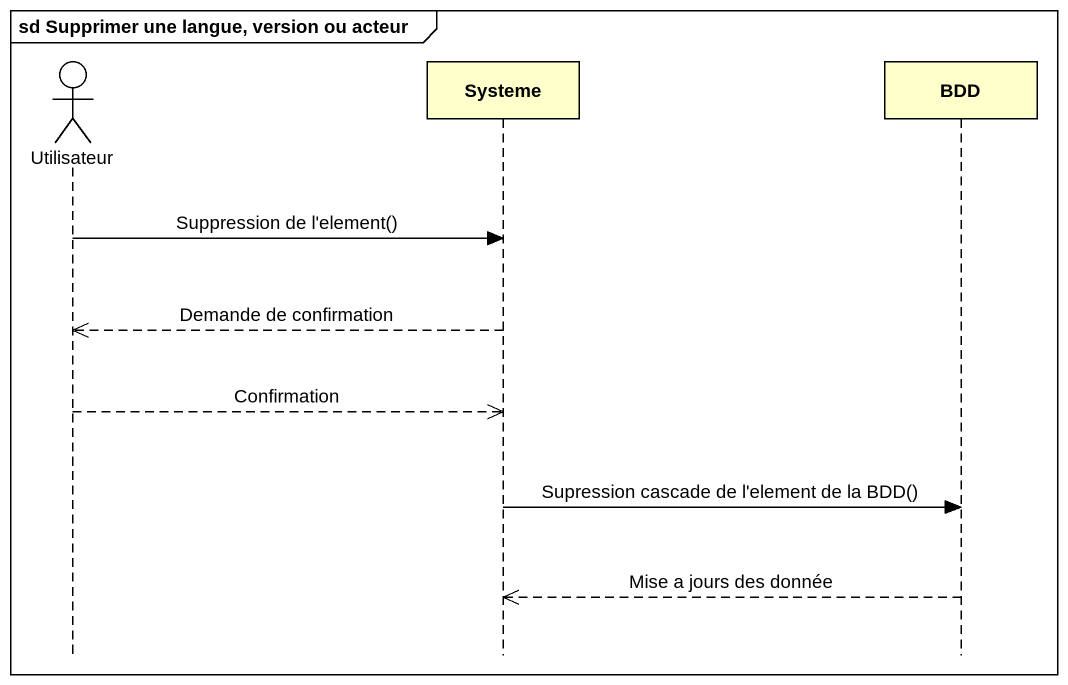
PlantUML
@startuml
mainframe sd Supprimer une langue, version ou acteur
hide footbox
actor Utilisateur
participant Systeme
participant BDD

Utilisateur -> Systeme : Suppression de l'element()
Systeme -->> Utilisateur : Demande de confirmation
Utilisateur -->> Systeme : Confirmation
Systeme -> BDD : Supression cascade de l'element de la BDD()
BDD -->> Systeme : Mise a jours des donnée
@enduml
